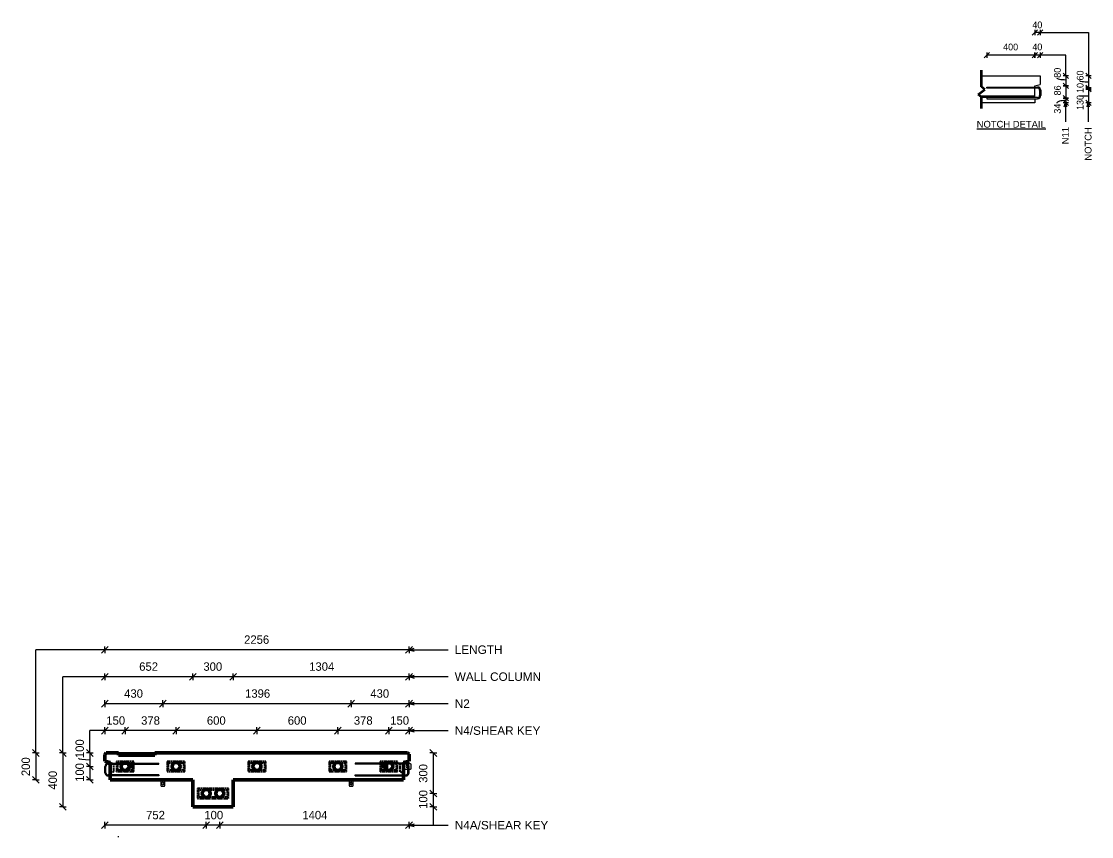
# Model space of a CAD drawing. Header units: millimetres. Extents: x 8908 to 30006, y -2054 to 18539.
# Drawn here: x 18770 to 26709, y 12494 to 18539 of the extents above; entities that cross this region are included whole.
import ezdxf

# ---------------------------------------------------------------- set-up
doc = ezdxf.new("R2010")
doc.units = ezdxf.units.MM
doc.linetypes.add('Dash', pattern=[6.36, 3.18, -3.18])
for name, color, linetype, lineweight in [('A-ANNO-DIMS', 211, 'Continuous', 9), ('A-ANNO-DIMS-25', 211, 'Continuous', 9), ('A-DETL', 90, 'Continuous', 18), ('A-DETL-MBND', 5, 'Continuous', 18), ('A-GENM', 13, 'Continuous', 18), ('A-WALL', 113, 'Continuous', 25), ('A-WALL-HDLN', 110, 'Dash', 25), ('G-ANNO-TEXT', 231, 'Continuous', 9), ('S-RBAR', 171, 'Continuous', 18)]:
    doc.layers.add(name, color=color, linetype=linetype, lineweight=lineweight)
doc.styles.add('Arial', font='arial.ttf', dxfattribs={"height": 62.5})
doc.styles.add('Arial_1', font='arial.ttf', dxfattribs={"height": 50})
doc.styles.add('Nirmala UI Semilight', font='NirmalaS.ttf', dxfattribs={"height": 62.5})
doc.styles.add('Nirmala UI Semilight_1', font='NirmalaS.ttf', dxfattribs={"height": 50})
doc.dimstyles.new('Arrow_Filled_-_2_5_NI_UI', dxfattribs={"dimscale": 304.8, "dimtxt": 65.460247, "dimasz": 0.164042, "dimexe": 0.082021, "dimexo": 0.0625, "dimgap": 0.082021, "dimtad": 1, "dimdec": 4, "dimzin": 0, "dimdsep": 46, "dimtxsty": 'Nirmala UI Semilight', "dimblk1": 'OBLIQUE', "dimblk2": 'OBLIQUE', "dimsah": 1, "dimcen": 0.09, "dimazin": 0, "dimtfac": 1, "dimtdec": 4, "dimtix": 1, "dimtmove": 0, "dimatfit": 3, "dimfxl": 0.082021, "dimfxlon": 1, "dimtvp": 1, "dimtolj": 1, "dimtzin": 0, "dimarcsym": 2})
doc.dimstyles.new('Arrow_Filled_-_2_5_NI_UI_1', dxfattribs={"dimscale": 304.8, "dimtxt": 65.460247, "dimasz": 0.164042, "dimexe": 0.082021, "dimexo": 0.0625, "dimgap": 0.082021, "dimtad": 1, "dimdec": 4, "dimzin": 0, "dimdsep": 46, "dimtxsty": 'Nirmala UI Semilight', "dimblk1": 'OBLIQUE', "dimblk2": 'OBLIQUE', "dimsah": 1, "dimcen": 0.09, "dimazin": 0, "dimtfac": 1, "dimtdec": 4, "dimtix": 1, "dimtmove": 1, "dimatfit": 3, "dimfxl": 0.082021, "dimfxlon": 1, "dimtvp": 1, "dimtolj": 1, "dimtzin": 0, "dimarcsym": 2})

# ---------------------------------------------------------------- blocks, each defined once
blk = doc.blocks.new('RR spread anchor face based - RR-SA-2_5-200-1726821-Elevation Top Copy 2')
at = {"layer": 'A-GENM'}
for p, q in [((11873.6, 12913.8), (11873.6, 12873.8)), ((11873.6, 12873.8), (11876.1, 12868.8)), ((11876.1, 12868.8), (11901.1, 12868.8)), ((11881.6, 12884.3), (11881.6, 12890.3)), ((11895.6, 12890.3), (11895.6, 12884.3)), ((11901.1, 12868.8), (11903.6, 12873.8)), ((11903.6, 12873.8), (11903.6, 12913.8))]:
    blk.add_line(p, q, dxfattribs=at)
for centre, start, end in [((11888.6, 12890.3), 0, 180), ((11888.6, 12884.3), 180, 0)]:
    blk.add_arc(centre, 7, start, end, dxfattribs=at)
blk = doc.blocks.new('RR spread anchor face based - RR-SA-3_0-200-1726827-Elevation Top Copy 2')
at = {"layer": 'A-GENM'}
for p, q in [((12158.6, 13029.8), (12158.6, 13013.8)), ((12158.6, 13029.8), (12158.6, 13013.8)), ((12307.3, 13022.8), (12307.6, 13022.8)), ((12328.6, 13033.8), (12307.7, 13033.8)), ((12333.6, 13031.3), (12328.6, 13033.8)), ((12333.6, 12996.3), (12333.6, 13031.3)), ((12138.7, 13013.8), (12158.6, 13013.8)), ((12158.6, 12993.8), (12146.8, 12993.8)), ((12158.6, 13013.8), (12158.6, 12993.8)), ((12158.6, 13013.8), (12158.6, 12993.8)), ((12158.6, 12993.8), (12190.4, 12993.8)), ((12278.6, 12993.8), (12310.6, 12993.8)), ((12310.6, 13004.8), (12307.3, 13004.8)), ((12318.6, 12993.8), (12328.6, 12993.8)), ((12328.6, 12993.8), (12333.6, 12996.3))]:
    blk.add_line(p, q, dxfattribs=at)
for centre, start, end in [((12307.3, 13013.8), 90, 270), ((12311.3, 13013.8), 325.33703, 43.12328)]:
    blk.add_arc(centre, 9, start, end, dxfattribs=at)
blk = doc.blocks.new('DIMBLOCK42-Elevation Top Copy 2')
at = {"layer": 'A-ANNO-DIMS-25'}
for p, q in [((21495.5, 13279.4), (21470.5, 13254.4)), ((21495.5, 13279.4), (21520.5, 13304.4)), ((21495.5, 13279.4), (21495.5, 13304.4)), ((21645.5, 13279.4), (21495.5, 13279.4)), ((21495.5, 13279.4), (21495.5, 13254.4)), ((21645.5, 13279.4), (21620.5, 13254.4)), ((21645.5, 13279.4), (21670.5, 13304.4)), ((21645.5, 13279.4), (21645.5, 13304.4)), ((21645.5, 13279.4), (21645.5, 13254.4))]:
    blk.add_line(p, q, dxfattribs=at)
at = {"layer": 'A-ANNO-DIMS-25', "color": 0, "insert": (21506.2, 13385.9), "char_height": 62.5, "width": 154.248, "attachment_point": 1, "line_spacing_factor": 1.142579, "style": 'Nirmala UI Semilight'}
blk.add_mtext('150', dxfattribs=at)
blk = doc.blocks.new('_Oblique')
at = {"color": 0, "linetype": 'ByBlock', "lineweight": -2}
blk.add_line((-0.5, -0.5), (0.5, 0.5), dxfattribs=at)
blk = doc.blocks.new('DIMBLOCK43-Elevation Top Copy 2')
at = {"layer": 'A-ANNO-DIMS-25'}
for p, q in [((21117.5, 13279.4), (21092.5, 13254.4)), ((21117.5, 13279.4), (21142.5, 13304.4)), ((21117.5, 13279.4), (21117.5, 13304.4)), ((21495.5, 13279.4), (21117.5, 13279.4)), ((21117.5, 13279.4), (21117.5, 13254.4)), ((21495.5, 13279.4), (21470.5, 13254.4)), ((21495.5, 13279.4), (21520.5, 13304.4)), ((21495.5, 13279.4), (21495.5, 13304.4)), ((21495.5, 13279.4), (21495.5, 13254.4))]:
    blk.add_line(p, q, dxfattribs=at)
at = {"layer": 'A-ANNO-DIMS-25', "color": 0, "insert": (21236.3, 13385.9), "char_height": 62.5, "width": 168.53, "attachment_point": 1, "line_spacing_factor": 1.142579, "style": 'Nirmala UI Semilight'}
blk.add_mtext('378', dxfattribs=at)
blk = doc.blocks.new('DIMBLOCK44-Elevation Top Copy 2')
at = {"layer": 'A-ANNO-DIMS-25'}
for p, q in [((20517.5, 13279.4), (20492.5, 13254.4)), ((20517.5, 13279.4), (20542.5, 13304.4)), ((20517.5, 13279.4), (20517.5, 13304.4)), ((21117.5, 13279.4), (20517.5, 13279.4)), ((20517.5, 13279.4), (20517.5, 13254.4)), ((21117.5, 13279.4), (21092.5, 13254.4)), ((21117.5, 13279.4), (21142.5, 13304.4)), ((21117.5, 13279.4), (21117.5, 13304.4)), ((21117.5, 13279.4), (21117.5, 13254.4))]:
    blk.add_line(p, q, dxfattribs=at)
at = {"layer": 'A-ANNO-DIMS-25', "color": 0, "insert": (20746.1, 13385.9), "char_height": 62.5, "width": 171.387, "attachment_point": 1, "line_spacing_factor": 1.142579, "style": 'Nirmala UI Semilight'}
blk.add_mtext('600', dxfattribs=at)
blk = doc.blocks.new('DIMBLOCK45-Elevation Top Copy 2')
at = {"layer": 'A-ANNO-DIMS-25'}
for p, q in [((19917.5, 13279.4), (19892.5, 13254.4)), ((19917.5, 13279.4), (19942.5, 13304.4)), ((19917.5, 13279.4), (19917.5, 13304.4)), ((20517.5, 13279.4), (19917.5, 13279.4)), ((19917.5, 13279.4), (19917.5, 13254.4)), ((20517.5, 13279.4), (20492.5, 13254.4)), ((20517.5, 13279.4), (20542.5, 13304.4)), ((20517.5, 13279.4), (20517.5, 13304.4)), ((20517.5, 13279.4), (20517.5, 13254.4))]:
    blk.add_line(p, q, dxfattribs=at)
at = {"layer": 'A-ANNO-DIMS-25', "color": 0, "insert": (20146.1, 13385.9), "char_height": 62.5, "width": 171.387, "attachment_point": 1, "line_spacing_factor": 1.142579, "style": 'Nirmala UI Semilight'}
blk.add_mtext('600', dxfattribs=at)
blk = doc.blocks.new('DIMBLOCK46-Elevation Top Copy 2')
at = {"layer": 'A-ANNO-DIMS-25'}
for p, q in [((19539.5, 13279.4), (19514.5, 13254.4)), ((19539.5, 13279.4), (19564.5, 13304.4)), ((19539.5, 13279.4), (19539.5, 13304.4)), ((19917.5, 13279.4), (19539.5, 13279.4)), ((19539.5, 13279.4), (19539.5, 13254.4)), ((19917.5, 13279.4), (19892.5, 13254.4)), ((19917.5, 13279.4), (19942.5, 13304.4)), ((19917.5, 13279.4), (19917.5, 13304.4)), ((19917.5, 13279.4), (19917.5, 13254.4))]:
    blk.add_line(p, q, dxfattribs=at)
at = {"layer": 'A-ANNO-DIMS-25', "color": 0, "insert": (19658.3, 13385.9), "char_height": 62.5, "width": 168.53, "attachment_point": 1, "line_spacing_factor": 1.142579, "style": 'Nirmala UI Semilight'}
blk.add_mtext('378', dxfattribs=at)
blk = doc.blocks.new('DIMBLOCK47-Elevation Top Copy 2')
at = {"layer": 'A-ANNO-DIMS-25'}
for p, q in [((19389.5, 13279.4), (19364.5, 13254.4)), ((19389.5, 13279.4), (19414.5, 13304.4)), ((19389.5, 13279.4), (19389.5, 13304.4)), ((19539.5, 13279.4), (19389.5, 13279.4)), ((19389.5, 13279.4), (19389.5, 13254.4)), ((19539.5, 13279.4), (19514.5, 13254.4)), ((19539.5, 13279.4), (19564.5, 13304.4)), ((19539.5, 13279.4), (19539.5, 13304.4)), ((19539.5, 13279.4), (19539.5, 13254.4))]:
    blk.add_line(p, q, dxfattribs=at)
at = {"layer": 'A-ANNO-DIMS-25', "color": 0, "insert": (19400.2, 13385.9), "char_height": 62.5, "width": 154.248, "attachment_point": 1, "line_spacing_factor": 1.142579, "style": 'Nirmala UI Semilight'}
blk.add_mtext('150', dxfattribs=at)
blk = doc.blocks.new('DIMBLOCK48-Elevation Top Copy 2')
at = {"layer": 'A-ANNO-DIMS-25'}
for p, q in [((19277.7, 13113.8), (19252.7, 13138.8)), ((19277.7, 13113.8), (19252.7, 13113.8)), ((19277.7, 13113.8), (19277.7, 13013.8)), ((19277.7, 13113.8), (19302.7, 13088.8)), ((19277.7, 13113.8), (19302.7, 13113.8)), ((19277.7, 13013.8), (19252.7, 13038.8)), ((19277.7, 13013.8), (19252.7, 13013.8)), ((19277.7, 13013.8), (19302.7, 12988.8)), ((19277.7, 13013.8), (19302.7, 13013.8))]:
    blk.add_line(p, q, dxfattribs=at)
blk.add_ellipse((19277.7, 13075.7), major_axis=(84.5, 0), ratio=0.140588, start_param=3.141593, end_param=4.712389, dxfattribs=at)
at = {"layer": 'A-ANNO-DIMS-25', "color": 0, "insert": (19171.1, 13075.7), "char_height": 62.5, "width": 154.248, "attachment_point": 1, "rotation": 90, "line_spacing_factor": 1.142579, "style": 'Nirmala UI Semilight'}
blk.add_mtext('100', dxfattribs=at)
blk = doc.blocks.new('DIMBLOCK49-Elevation Top Copy 2')
at = {"layer": 'A-ANNO-DIMS-25'}
for p, q in [((19277.7, 13013.8), (19252.7, 13038.8)), ((19277.7, 13013.8), (19252.7, 13013.8)), ((19277.7, 13013.8), (19277.7, 12913.8)), ((19277.7, 13013.8), (19302.7, 12988.8)), ((19277.7, 13013.8), (19302.7, 13013.8)), ((19277.7, 12913.8), (19252.7, 12938.8)), ((19277.7, 12913.8), (19252.7, 12913.8)), ((19277.7, 12913.8), (19302.7, 12888.8)), ((19277.7, 12913.8), (19302.7, 12913.8))]:
    blk.add_line(p, q, dxfattribs=at)
at = {"layer": 'A-ANNO-DIMS-25', "color": 0, "insert": (19171.1, 12899.5), "char_height": 62.5, "width": 154.248, "attachment_point": 1, "rotation": 90, "line_spacing_factor": 1.142579, "style": 'Nirmala UI Semilight'}
blk.add_mtext('100', dxfattribs=at)
blk = doc.blocks.new('DIMBLOCK50-Elevation Top Copy 2')
at = {"layer": 'A-ANNO-DIMS-25'}
for p, q in [((21215.5, 13479.4), (21240.5, 13504.4)), ((21215.5, 13479.4), (21215.5, 13504.4)), ((21645.5, 13479.4), (21670.5, 13504.4)), ((21645.5, 13479.4), (21645.5, 13504.4)), ((21215.5, 13479.4), (21190.5, 13454.4)), ((21645.5, 13479.4), (21215.5, 13479.4)), ((21215.5, 13479.4), (21215.5, 13454.4)), ((21645.5, 13479.4), (21620.5, 13454.4)), ((21645.5, 13479.4), (21645.5, 13454.4))]:
    blk.add_line(p, q, dxfattribs=at)
at = {"layer": 'A-ANNO-DIMS-25', "color": 0, "insert": (21358.5, 13585.9), "char_height": 62.5, "width": 172.815, "attachment_point": 1, "line_spacing_factor": 1.142579, "style": 'Nirmala UI Semilight'}
blk.add_mtext('430', dxfattribs=at)
blk = doc.blocks.new('DIMBLOCK51-Elevation Top Copy 2')
at = {"layer": 'A-ANNO-DIMS-25'}
for p, q in [((19819.5, 13479.4), (19844.5, 13504.4)), ((19819.5, 13479.4), (19819.5, 13504.4)), ((21215.5, 13479.4), (21240.5, 13504.4)), ((21215.5, 13479.4), (21215.5, 13504.4)), ((19819.5, 13479.4), (19794.5, 13454.4)), ((21215.5, 13479.4), (19819.5, 13479.4)), ((19819.5, 13479.4), (19819.5, 13454.4)), ((21215.5, 13479.4), (21190.5, 13454.4)), ((21215.5, 13479.4), (21215.5, 13454.4))]:
    blk.add_line(p, q, dxfattribs=at)
at = {"layer": 'A-ANNO-DIMS-25', "color": 0, "insert": (20429.4, 13585.9), "char_height": 62.5, "width": 211.377, "attachment_point": 1, "line_spacing_factor": 1.142579, "style": 'Nirmala UI Semilight'}
blk.add_mtext('1396', dxfattribs=at)
blk = doc.blocks.new('DIMBLOCK52-Elevation Top Copy 2')
at = {"layer": 'A-ANNO-DIMS-25'}
for p, q in [((19389.5, 13479.4), (19414.5, 13504.4)), ((19389.5, 13479.4), (19389.5, 13504.4)), ((19819.5, 13479.4), (19844.5, 13504.4)), ((19819.5, 13479.4), (19819.5, 13504.4)), ((19389.5, 13479.4), (19364.5, 13454.4)), ((19819.5, 13479.4), (19389.5, 13479.4)), ((19389.5, 13479.4), (19389.5, 13454.4)), ((19819.5, 13479.4), (19794.5, 13454.4)), ((19819.5, 13479.4), (19819.5, 13454.4))]:
    blk.add_line(p, q, dxfattribs=at)
at = {"layer": 'A-ANNO-DIMS-25', "color": 0, "insert": (19532.5, 13585.9), "char_height": 62.5, "width": 172.815, "attachment_point": 1, "line_spacing_factor": 1.142579, "style": 'Nirmala UI Semilight'}
blk.add_mtext('430', dxfattribs=at)
blk = doc.blocks.new('DIMBLOCK53-Elevation Top Copy 2')
at = {"layer": 'A-ANNO-DIMS-25'}
for p, q in [((19077.7, 13113.8), (19052.7, 13138.8)), ((19077.7, 13113.8), (19052.7, 13113.8)), ((19077.7, 13113.8), (19077.7, 12713.8)), ((19077.7, 13113.8), (19102.7, 13088.8)), ((19077.7, 13113.8), (19102.7, 13113.8)), ((19077.7, 12713.8), (19052.7, 12738.8)), ((19077.7, 12713.8), (19052.7, 12713.8)), ((19077.7, 12713.8), (19102.7, 12688.8)), ((19077.7, 12713.8), (19102.7, 12713.8))]:
    blk.add_line(p, q, dxfattribs=at)
at = {"layer": 'A-ANNO-DIMS-25', "color": 0, "insert": (18971.1, 12841.8), "char_height": 62.5, "width": 172.815, "attachment_point": 1, "rotation": 90, "line_spacing_factor": 1.142579, "style": 'Nirmala UI Semilight'}
blk.add_mtext('400', dxfattribs=at)
blk = doc.blocks.new('DIMBLOCK54-Elevation Top Copy 2')
at = {"layer": 'A-ANNO-DIMS-25'}
for p, q in [((20341.7, 13679.4), (20316.7, 13654.4)), ((20341.7, 13679.4), (20366.7, 13704.4)), ((20341.7, 13679.4), (20341.7, 13704.4)), ((21645.5, 13679.4), (20341.7, 13679.4)), ((20341.7, 13679.4), (20341.7, 13654.4)), ((21645.5, 13679.4), (21620.5, 13654.4)), ((21645.5, 13679.4), (21670.5, 13704.4)), ((21645.5, 13679.4), (21645.5, 13704.4)), ((21645.5, 13679.4), (21645.5, 13654.4))]:
    blk.add_line(p, q, dxfattribs=at)
at = {"layer": 'A-ANNO-DIMS-25', "color": 0, "insert": (20904.9, 13785.9), "char_height": 62.5, "width": 212.805, "attachment_point": 1, "line_spacing_factor": 1.142579, "style": 'Nirmala UI Semilight'}
blk.add_mtext('1304', dxfattribs=at)
blk = doc.blocks.new('DIMBLOCK55-Elevation Top Copy 2')
at = {"layer": 'A-ANNO-DIMS-25'}
for p, q in [((20041.5, 13679.4), (20016.5, 13654.4)), ((20041.5, 13679.4), (20066.5, 13704.4)), ((20041.5, 13679.4), (20041.5, 13704.4)), ((20341.7, 13679.4), (20041.5, 13679.4)), ((20041.5, 13679.4), (20041.5, 13654.4)), ((20341.7, 13679.4), (20316.7, 13654.4)), ((20341.7, 13679.4), (20366.7, 13704.4)), ((20341.7, 13679.4), (20341.7, 13704.4)), ((20341.7, 13679.4), (20341.7, 13654.4))]:
    blk.add_line(p, q, dxfattribs=at)
at = {"layer": 'A-ANNO-DIMS-25', "color": 0, "insert": (20120.2, 13785.9), "char_height": 62.5, "width": 171.387, "attachment_point": 1, "line_spacing_factor": 1.142579, "style": 'Nirmala UI Semilight'}
blk.add_mtext('300', dxfattribs=at)
blk = doc.blocks.new('DIMBLOCK56-Elevation Top Copy 2')
at = {"layer": 'A-ANNO-DIMS-25'}
for p, q in [((19389.5, 13679.4), (19364.5, 13654.4)), ((19389.5, 13679.4), (19414.5, 13704.4)), ((19389.5, 13679.4), (19389.5, 13704.4)), ((20041.5, 13679.4), (19389.5, 13679.4)), ((19389.5, 13679.4), (19389.5, 13654.4)), ((20041.5, 13679.4), (20016.5, 13654.4)), ((20041.5, 13679.4), (20066.5, 13704.4)), ((20041.5, 13679.4), (20041.5, 13704.4)), ((20041.5, 13679.4), (20041.5, 13654.4))]:
    blk.add_line(p, q, dxfattribs=at)
at = {"layer": 'A-ANNO-DIMS-25', "color": 0, "insert": (19644.1, 13785.9), "char_height": 62.5, "width": 171.387, "attachment_point": 1, "line_spacing_factor": 1.142579, "style": 'Nirmala UI Semilight'}
blk.add_mtext('652', dxfattribs=at)
blk = doc.blocks.new('DIMBLOCK57-Elevation Top Copy 2')
at = {"layer": 'A-ANNO-DIMS-25'}
for p, q in [((19389.5, 13879.4), (19414.5, 13904.4)), ((19389.5, 13879.4), (19389.5, 13904.4)), ((21645.5, 13879.4), (21670.5, 13904.4)), ((21645.5, 13879.4), (21645.5, 13904.4)), ((19389.5, 13879.4), (19364.5, 13854.4)), ((21645.5, 13879.4), (19389.5, 13879.4)), ((19389.5, 13879.4), (19389.5, 13854.4)), ((21645.5, 13879.4), (21620.5, 13854.4)), ((21645.5, 13879.4), (21645.5, 13854.4))]:
    blk.add_line(p, q, dxfattribs=at)
at = {"layer": 'A-ANNO-DIMS-25', "color": 0, "insert": (20422.3, 13985.9), "char_height": 62.5, "width": 228.516, "attachment_point": 1, "line_spacing_factor": 1.142579, "style": 'Nirmala UI Semilight'}
blk.add_mtext('2256', dxfattribs=at)
blk = doc.blocks.new('DIMBLOCK58-Elevation Top Copy 2')
at = {"layer": 'A-ANNO-DIMS-25'}
for p, q in [((18877.7, 13113.8), (18852.7, 13138.8)), ((18877.7, 13113.8), (18852.7, 13113.8)), ((18877.7, 13113.8), (18877.7, 12913.8)), ((18877.7, 13113.8), (18902.7, 13088.8)), ((18877.7, 13113.8), (18902.7, 13113.8)), ((18877.7, 12913.8), (18852.7, 12938.8)), ((18877.7, 12913.8), (18852.7, 12913.8)), ((18877.7, 12913.8), (18902.7, 12888.8)), ((18877.7, 12913.8), (18902.7, 12913.8))]:
    blk.add_line(p, q, dxfattribs=at)
at = {"layer": 'A-ANNO-DIMS-25', "color": 0, "insert": (18771.1, 12942.4), "char_height": 62.5, "width": 171.387, "attachment_point": 1, "rotation": 90, "line_spacing_factor": 1.142579, "style": 'Nirmala UI Semilight'}
blk.add_mtext('200', dxfattribs=at)
blk = doc.blocks.new('DIMBLOCK59-Elevation Top Copy 2')
at = {"layer": 'A-ANNO-DIMS-25'}
for p, q in [((20241.7, 12577.9), (20216.7, 12552.9)), ((20241.7, 12577.9), (20266.7, 12602.9)), ((20241.7, 12577.9), (20241.7, 12602.9)), ((21645.5, 12577.9), (20241.7, 12577.9)), ((20241.7, 12577.9), (20241.7, 12552.9)), ((21645.5, 12577.9), (21620.5, 12552.9)), ((21645.5, 12577.9), (21670.5, 12602.9)), ((21645.5, 12577.9), (21645.5, 12602.9)), ((21645.5, 12577.9), (21645.5, 12552.9))]:
    blk.add_line(p, q, dxfattribs=at)
at = {"layer": 'A-ANNO-DIMS-25', "color": 0, "insert": (20854.3, 12684.5), "char_height": 62.5, "width": 214.234, "attachment_point": 1, "line_spacing_factor": 1.142579, "style": 'Nirmala UI Semilight'}
blk.add_mtext('1404', dxfattribs=at)
blk = doc.blocks.new('DIMBLOCK60-Elevation Top Copy 2')
at = {"layer": 'A-ANNO-DIMS-25'}
for p, q in [((20141.5, 12577.9), (20116.5, 12552.9)), ((20141.5, 12577.9), (20166.5, 12602.9)), ((20141.5, 12577.9), (20141.5, 12602.9)), ((20241.7, 12577.9), (20141.5, 12577.9)), ((20141.5, 12577.9), (20141.5, 12552.9)), ((20241.7, 12577.9), (20216.7, 12552.9)), ((20241.7, 12577.9), (20266.7, 12602.9)), ((20241.7, 12577.9), (20241.7, 12602.9)), ((20241.7, 12577.9), (20241.7, 12552.9))]:
    blk.add_line(p, q, dxfattribs=at)
at = {"layer": 'A-ANNO-DIMS-25', "color": 0, "insert": (20127.3, 12684.5), "char_height": 62.5, "width": 154.248, "attachment_point": 1, "line_spacing_factor": 1.142579, "style": 'Nirmala UI Semilight'}
blk.add_mtext('100', dxfattribs=at)
blk = doc.blocks.new('DIMBLOCK61-Elevation Top Copy 2')
at = {"layer": 'A-ANNO-DIMS-25'}
for p, q in [((19389.5, 12577.9), (19364.5, 12552.9)), ((19389.5, 12577.9), (19414.5, 12602.9)), ((19389.5, 12577.9), (19389.5, 12602.9)), ((20141.5, 12577.9), (19389.5, 12577.9)), ((19389.5, 12577.9), (19389.5, 12552.9)), ((20141.5, 12577.9), (20116.5, 12552.9)), ((20141.5, 12577.9), (20166.5, 12602.9)), ((20141.5, 12577.9), (20141.5, 12602.9)), ((20141.5, 12577.9), (20141.5, 12552.9))]:
    blk.add_line(p, q, dxfattribs=at)
at = {"layer": 'A-ANNO-DIMS-25', "color": 0, "insert": (19695.3, 12684.5), "char_height": 62.5, "width": 168.53, "attachment_point": 1, "line_spacing_factor": 1.142579, "style": 'Nirmala UI Semilight'}
blk.add_mtext('752', dxfattribs=at)
blk = doc.blocks.new('DIMBLOCK62-Elevation Top Copy 2')
at = {"layer": 'A-ANNO-DIMS-25'}
for p, q in [((21825.8, 13113.8), (21800.8, 13138.8)), ((21825.8, 13113.8), (21800.8, 13113.8)), ((21825.8, 13113.8), (21825.8, 12813.8)), ((21825.8, 13113.8), (21850.8, 13088.8)), ((21825.8, 13113.8), (21850.8, 13113.8)), ((21825.8, 12813.8), (21800.8, 12838.8)), ((21825.8, 12813.8), (21800.8, 12813.8)), ((21825.8, 12813.8), (21850.8, 12788.8)), ((21825.8, 12813.8), (21850.8, 12813.8))]:
    blk.add_line(p, q, dxfattribs=at)
at = {"layer": 'A-ANNO-DIMS-25', "color": 0, "insert": (21719.2, 12892.4), "char_height": 62.5, "width": 171.387, "attachment_point": 1, "rotation": 90, "line_spacing_factor": 1.142579, "style": 'Nirmala UI Semilight'}
blk.add_mtext('300', dxfattribs=at)
blk = doc.blocks.new('DIMBLOCK63-Elevation Top Copy 2')
at = {"layer": 'A-ANNO-DIMS-25'}
for p, q in [((21825.8, 12813.8), (21800.8, 12838.8)), ((21825.8, 12813.8), (21800.8, 12813.8)), ((21825.8, 12813.8), (21825.8, 12713.8)), ((21825.8, 12813.8), (21850.8, 12788.8)), ((21825.8, 12813.8), (21850.8, 12813.8)), ((21825.8, 12713.8), (21800.8, 12738.8)), ((21825.8, 12713.8), (21800.8, 12713.8)), ((21825.8, 12713.8), (21850.8, 12688.8)), ((21825.8, 12713.8), (21850.8, 12713.8))]:
    blk.add_line(p, q, dxfattribs=at)
at = {"layer": 'A-ANNO-DIMS-25', "color": 0, "insert": (21719.2, 12699.5), "char_height": 62.5, "width": 154.248, "attachment_point": 1, "rotation": 90, "line_spacing_factor": 1.142579, "style": 'Nirmala UI Semilight'}
blk.add_mtext('100', dxfattribs=at)

msp = doc.modelspace()

# ---------------------------------------------------------------- hatches: boundary and pattern name
at = {"layer": 'S-RBAR'}
h = msp.add_hatch(color=256, dxfattribs=at)
edge = h.paths.add_edge_path()
edge.add_arc((19581.91644, 13013.80383), 10, 0, 360)
for points in [[(19581.91644, 13003.80383), (19588.9875, 13006.73276), (19591.91644, 13013.80383), (19588.9875, 13020.8749), (19581.91644, 13023.80383), (19574.84537, 13020.8749), (19571.91644, 13013.80383), (19574.84537, 13006.73276)], [(21453.07354, 13003.80383), (21460.14461, 13006.73276), (21463.07354, 13013.80383), (21460.14461, 13020.8749), (21453.07354, 13023.80383), (21446.00247, 13020.8749), (21443.07354, 13013.80383), (21446.00247, 13006.73276)]]:
    msp.add_hatch(color=256, dxfattribs=at).paths.add_polyline_path(points)
h = msp.add_hatch(color=256, dxfattribs=at)
edge = h.paths.add_edge_path()
edge.add_arc((21453.07354, 13013.80383), 10, 0, 360)

# ---------------------------------------------------------------- linework, layer by layer
at = {"layer": 'A-DETL', "color": 7}
for p, q in [((26287.75358, 18456.10216), (26267.75358, 18436.10216)), ((26287.75358, 18456.10216), (26307.75358, 18476.10216)), ((26287.75358, 18476.10216), (26287.75358, 18456.10216)), ((26327.75358, 18456.10216), (26287.75358, 18456.10216)), ((26287.75358, 18456.10216), (26287.75358, 18436.10216)), ((26327.75358, 18456.10216), (26307.75358, 18436.10216)), ((26347.75358, 18476.10216), (26327.75358, 18456.10216)), ((26327.75358, 18476.10216), (26327.75358, 18456.10216)), ((26327.75358, 18456.10216), (26327.75358, 18436.10216)), ((26327.75358, 18456.10216), (26686.00174, 18456.10216)), ((26686.00174, 18456.10216), (26686.00174, 18135.4305)), ((25931.75358, 18287.54776), (25911.75358, 18267.54776)), ((25931.75358, 18307.54776), (25931.75358, 18287.54776)), ((25931.75358, 18287.54776), (25951.75358, 18307.54776)), ((26287.75358, 18287.54776), (25931.75358, 18287.54776)), ((25931.75358, 18287.54776), (25931.75358, 18267.54776)), ((26287.75358, 18287.54776), (26267.75358, 18267.54776)), ((26267.75358, 18267.54776), (26287.75358, 18287.54776)), ((26287.75358, 18287.54776), (26287.75358, 18307.54776)), ((26287.75358, 18307.54776), (26287.75358, 18287.54776)), ((26287.75358, 18287.54776), (26307.75358, 18307.54776)), ((26307.75358, 18307.54776), (26287.75358, 18287.54776)), ((26327.75358, 18287.54776), (26287.75358, 18287.54776)), ((26287.75358, 18287.54776), (26287.75358, 18267.54776)), ((26287.75358, 18267.54776), (26287.75358, 18287.54776)), ((26307.75358, 18267.54776), (26327.75358, 18287.54776)), ((26327.75358, 18307.54776), (26327.75358, 18287.54776)), ((26327.75358, 18287.54776), (26347.75358, 18307.54776)), ((26327.75358, 18287.54776), (26327.75358, 18267.54776)), ((26517.65894, 18287.54776), (26327.75358, 18287.54776)), ((26517.65894, 18135.4305), (26517.65894, 18287.54776)), ((25892.75358, 18135.4305), (26327.75358, 18135.4305)), ((26327.75358, 18135.4305), (26327.75358, 18070.4305)), ((26517.65894, 18135.4305), (26497.65894, 18155.4305)), ((26517.65894, 18135.4305), (26497.65894, 18135.4305)), ((26537.65894, 18115.4305), (26517.65894, 18135.4305)), ((26517.65894, 18135.4305), (26517.65894, 18060.56257)), ((26537.65894, 18135.4305), (26517.65894, 18135.4305)), ((26686.00174, 18135.4305), (26666.00174, 18155.4305)), ((26686.00174, 18135.4305), (26666.00174, 18135.4305)), ((26706.00174, 18115.4305), (26686.00174, 18135.4305)), ((26686.00174, 18135.4305), (26686.00174, 18045.4305)), ((26706.00174, 18135.4305), (26686.00174, 18135.4305)), ((25931.75358, 18044.06257), (25931.75358, 18052.06257)), ((25931.75358, 18052.06257), (26307.75358, 18052.06257)), ((26307.75358, 18044.06257), (25931.75358, 18044.06257)), ((26287.75358, 18060.4305), (26327.75358, 18070.4305)), ((26287.75358, 17973.4305), (26287.75358, 18060.4305)), ((26323.75358, 18028.06257), (26323.75358, 17989.4305)), ((26331.75358, 18028.06257), (26331.75358, 17989.4305)), ((26517.65894, 18060.56257), (26497.65894, 18080.56257)), ((26497.65894, 18080.56257), (26517.65894, 18060.56257)), ((26517.65894, 18060.56257), (26497.65894, 18060.56257)), ((26497.65894, 18060.56257), (26517.65894, 18060.56257)), ((26517.65894, 18060.56257), (26537.65894, 18060.56257)), ((26537.65894, 18060.56257), (26517.65894, 18060.56257)), ((26517.65894, 18060.56257), (26537.65894, 18040.56257)), ((26537.65894, 18040.56257), (26517.65894, 18060.56257)), ((26517.65894, 18060.56257), (26517.65894, 17969.4305)), ((26686.00174, 18045.4305), (26666.00174, 18065.4305)), ((26666.00174, 18065.4305), (26686.00174, 18045.4305)), ((26686.00174, 18035.4305), (26666.00174, 18055.4305)), ((26666.00174, 18055.4305), (26686.00174, 18035.4305)), ((26686.00174, 18045.4305), (26666.00174, 18045.4305)), ((26666.00174, 18045.4305), (26686.00174, 18045.4305)), ((26686.00174, 18035.4305), (26666.00174, 18035.4305)), ((26666.00174, 18035.4305), (26686.00174, 18035.4305)), ((26686.00174, 18045.4305), (26706.00174, 18045.4305)), ((26706.00174, 18045.4305), (26686.00174, 18045.4305)), ((26686.00174, 18045.4305), (26706.00174, 18025.4305)), ((26706.00174, 18025.4305), (26686.00174, 18045.4305)), ((26686.00174, 18045.4305), (26686.00174, 18035.4305)), ((26686.00174, 18035.4305), (26706.00174, 18035.4305)), ((26706.00174, 18035.4305), (26686.00174, 18035.4305)), ((26686.00174, 18035.4305), (26706.00174, 18015.4305)), ((26706.00174, 18015.4305), (26686.00174, 18035.4305)), ((26686.00174, 18035.4305), (26686.00174, 17935.4305)), ((26287.75358, 17985.55017), (25881.79402, 17985.55017)), ((26287.75358, 17975.55017), (25892.75358, 17975.55017)), ((26307.75358, 17973.4305), (25931.75358, 17973.4305)), ((25931.75358, 17973.4305), (25931.75358, 17965.4305)), ((25931.75358, 17965.4305), (26307.75358, 17965.4305)), ((26287.75358, 17965.4305), (26287.75358, 17935.4305)), ((26517.65894, 17969.4305), (26497.65894, 17989.4305)), ((26497.65894, 17989.4305), (26517.65894, 17969.4305)), ((26517.65894, 17969.4305), (26497.65894, 17969.4305)), ((26497.65894, 17969.4305), (26517.65894, 17969.4305)), ((26517.65894, 17935.4305), (26497.65894, 17955.4305)), ((26517.65894, 17969.4305), (26537.65894, 17969.4305)), ((26537.65894, 17969.4305), (26517.65894, 17969.4305)), ((26517.65894, 17969.4305), (26537.65894, 17949.4305)), ((26537.65894, 17949.4305), (26517.65894, 17969.4305)), ((26517.65894, 17969.4305), (26517.65894, 17935.4305)), ((26686.00174, 17935.4305), (26666.00174, 17955.4305)), ((26287.75358, 17935.4305), (25892.75358, 17935.4305)), ((26517.65894, 17935.4305), (26497.65894, 17935.4305)), ((26506.69205, 17906.51119), (26514.73053, 17936.51119)), ((26514.73053, 17936.51119), (26514.73053, 17795.96958)), ((26514.73053, 17936.51119), (26522.769, 17906.51119)), ((26537.65894, 17935.4305), (26517.65894, 17935.4305)), ((26517.65894, 17935.4305), (26537.65894, 17915.4305)), ((26686.00174, 17935.4305), (26666.00174, 17935.4305)), ((26675.03486, 17906.51119), (26683.07333, 17936.51119)), ((26683.07333, 17936.51119), (26683.07333, 17795.96958)), ((26683.07333, 17936.51119), (26691.11181, 17906.51119)), ((26706.00174, 17935.4305), (26686.00174, 17935.4305)), ((26686.00174, 17935.4305), (26706.00174, 17915.4305)), ((26514.73053, 17795.96958), (26514.73053, 17794.56958)), ((26683.07333, 17795.96958), (26683.07333, 17794.67791))]:
    msp.add_line(p, q, dxfattribs=at)
at = {"layer": 'A-DETL', "color": 250, "lineweight": 35}
for p, q in [((25892.75358, 18053.5305), (25892.75358, 18177.54776)), ((25867.35358, 17996.3805), (25918.15358, 18034.4805)), ((25918.15358, 18034.4805), (25892.75358, 18053.5305)), ((25892.75358, 17977.3305), (25867.35358, 17996.3805)), ((25892.75358, 17892.3305), (25892.75358, 17977.3305))]:
    msp.add_line(p, q, dxfattribs=at)
at = {"layer": 'A-DETL', "color": 7}
for centre, radius, start, end in [((26307.75358, 18028.06257), 24, 0, 90), ((26307.75358, 18028.06257), 16, 0, 90), ((26307.75358, 17989.4305), 16, 270, 0), ((26307.75358, 17989.4305), 24, 270, 0)]:
    msp.add_arc(centre, radius, start, end, dxfattribs=at)
for centre, ratio, start_param, end_param in [((26517.65894, 18120.89979), 0.2093446084, 3.1415926536, 4.7123889804), ((26686.00174, 18100.51088), 0.149101642, 3.1415926536, 4.7123889804), ((26517.65894, 17931.76408), 0.305682633, 1.5707963268, 3.1415926536), ((26686.00174, 17984.53679), 0.0132191917, 1.5707963268, 3.1415926536)]:
    msp.add_ellipse(centre, major_axis=(67.60745, 0), ratio=ratio, start_param=start_param, end_param=end_param, dxfattribs=at)
at = {"layer": 'A-DETL-MBND'}
for p, q in [((18877.65758, 13113.80383), (18877.65758, 13879.36335)), ((19389.49703, 13879.36335), (18877.65758, 13879.36335)), ((19077.65758, 13113.80383), (19077.65758, 13679.36335)), ((19389.49703, 13679.36335), (19077.65758, 13679.36335)), ((19277.65758, 13113.80383), (19277.65758, 13279.36335)), ((19389.49703, 13279.36335), (19277.65758, 13279.36335)), ((21825.77161, 12713.80383), (21825.77161, 12573.80383)), ((19485.49499, 12493.80383), (19493.49499, 12493.80383))]:
    msp.add_line(p, q, dxfattribs=at)
at = {"layer": 'A-WALL', "lineweight": 50}
for p, q in [((19399.55889, 13113.80383), (19389.49703, 13103.74198)), ((19389.49703, 13103.74198), (19389.49703, 13053.80383)), ((19490.26203, 13113.80383), (19399.55889, 13113.80383)), ((19490.26203, 13098.80383), (19490.26203, 13113.80383)), ((21635.49445, 13113.80383), (19761.20206, 13113.80383)), ((19761.20206, 13113.80383), (19761.20206, 13098.80383)), ((21645.49703, 13103.80125), (21635.49445, 13113.80383)), ((21645.49703, 13053.80383), (21645.49703, 13103.80125)), ((19389.49703, 13053.80383), (19429.49703, 13043.80383)), ((19429.49703, 13043.80383), (19429.49703, 12913.80383)), ((19761.20206, 13098.80383), (19490.26203, 13098.80383)), ((21605.49703, 13043.80383), (21645.49703, 13053.80383)), ((21605.49703, 12913.80383), (21605.49703, 13043.80383)), ((19429.49703, 12913.80383), (20041.49907, 12913.80383)), ((20041.49907, 12913.80383), (20041.49907, 12713.80383)), ((20341.71479, 12913.80383), (21605.49703, 12913.80383)), ((20341.71479, 12713.80383), (20341.71479, 12913.80383)), ((20041.49907, 12713.80383), (20341.71479, 12713.80383))]:
    msp.add_line(p, q, dxfattribs=at)
at = {"layer": 'A-WALL'}
msp.add_line((19490.26203, 13113.80383), (19761.20206, 13113.80383), dxfattribs=at)
at = {"layer": 'A-WALL', "lineweight": 50}
for centre, start, end in [((19539.49703, 13013.80383), 90, 270), ((19539.49703, 13013.80383), 270, 90), ((19917.49703, 13013.80383), 90, 270), ((19917.49703, 13013.80383), 270, 90), ((20517.49703, 13013.80383), 90, 270), ((20517.49703, 13013.80383), 270, 90), ((21117.49703, 13013.80383), 90, 270), ((21117.49703, 13013.80383), 270, 90), ((21495.49703, 13013.80383), 90, 270), ((21495.49703, 13013.80383), 270, 90), ((20141.49907, 12813.80383), 90, 270), ((20141.49907, 12813.80383), 270, 90), ((20241.71479, 12813.80383), 90, 270), ((20241.71479, 12813.80383), 270, 90)]:
    msp.add_arc(centre, 30, start, end, dxfattribs=at)
at = {"layer": 'A-WALL-HDLN'}
for p, q in [((19429.54664, 13043.78317), (19444.37096, 13037.85344)), ((19444.61901, 13037.75422), (19454.49499, 13033.80383)), ((19454.49499, 13033.80383), (19454.49499, 13029.85344)), ((19454.49499, 13029.75422), (19454.49499, 12973.80383)), ((19604.49703, 13051.30383), (19474.49703, 13051.30383)), ((19474.49703, 13051.30383), (19474.49703, 13037.85344)), ((19484.49703, 13041.30383), (19474.49703, 13051.30383)), ((19474.49703, 13037.75422), (19474.49703, 13029.85344)), ((19474.49703, 13029.75422), (19474.49703, 12976.30383)), ((19484.49703, 13041.30383), (19527.50745, 13041.30383)), ((19484.49703, 13037.85344), (19484.49703, 13041.30383)), ((19484.49703, 13029.85344), (19484.49703, 13037.75422)), ((19484.49703, 12986.30383), (19484.49703, 13029.75422)), ((19551.48661, 13041.30383), (19594.49703, 13041.30383)), ((19594.49703, 13041.30383), (19604.49703, 13051.30383)), ((19594.49703, 13041.30383), (19594.49703, 13037.85344)), ((19594.49703, 13037.75422), (19594.49703, 13029.85344)), ((19594.49703, 13029.75422), (19594.49703, 12986.30383)), ((19604.49703, 13037.85344), (19604.49703, 13051.30383)), ((19604.49703, 13029.85344), (19604.49703, 13037.75422)), ((19604.49703, 12976.30383), (19604.49703, 13029.75422)), ((19982.49703, 13051.30383), (19852.49703, 13051.30383)), ((19852.49703, 13051.30383), (19852.49703, 12976.30383)), ((19862.49703, 13041.30383), (19852.49703, 13051.30383)), ((19862.49703, 13041.30383), (19905.50745, 13041.30383)), ((19862.49703, 12986.30383), (19862.49703, 13041.30383)), ((19929.48661, 13041.30383), (19972.49703, 13041.30383)), ((19972.49703, 13041.30383), (19982.49703, 13051.30383)), ((19972.49703, 13041.30383), (19972.49703, 12986.30383)), ((19982.49703, 12976.30383), (19982.49703, 13051.30383)), ((20582.49703, 13051.30383), (20452.49703, 13051.30383)), ((20452.49703, 13051.30383), (20452.49703, 12976.30383)), ((20462.49703, 13041.30383), (20452.49703, 13051.30383)), ((20462.49703, 13041.30383), (20505.50745, 13041.30383)), ((20462.49703, 12986.30383), (20462.49703, 13041.30383)), ((20529.48661, 13041.30383), (20572.49703, 13041.30383)), ((20572.49703, 13041.30383), (20582.49703, 13051.30383)), ((20572.49703, 13041.30383), (20572.49703, 12986.30383)), ((20582.49703, 12976.30383), (20582.49703, 13051.30383)), ((21182.49703, 13051.30383), (21052.49703, 13051.30383)), ((21052.49703, 13051.30383), (21052.49703, 12976.30383)), ((21062.49703, 13041.30383), (21052.49703, 13051.30383)), ((21062.49703, 13041.30383), (21105.50745, 13041.30383)), ((21062.49703, 12986.30383), (21062.49703, 13041.30383)), ((21129.48661, 13041.30383), (21172.49703, 13041.30383)), ((21172.49703, 13041.30383), (21182.49703, 13051.30383)), ((21172.49703, 13041.30383), (21172.49703, 12986.30383)), ((21182.49703, 12976.30383), (21182.49703, 13051.30383)), ((21560.49703, 13051.30383), (21430.49703, 13051.30383)), ((21430.49703, 13051.30383), (21430.49703, 13037.85344)), ((21440.49703, 13041.30383), (21430.49703, 13051.30383)), ((21430.49703, 13037.75422), (21430.49703, 13029.85344)), ((21430.49703, 13029.75422), (21430.49703, 12976.30383)), ((21440.49703, 13041.30383), (21483.50745, 13041.30383)), ((21440.49703, 13037.85344), (21440.49703, 13041.30383)), ((21440.49703, 13029.85344), (21440.49703, 13037.75422)), ((21440.49703, 12986.30383), (21440.49703, 13029.75422)), ((21507.48661, 13041.30383), (21550.49703, 13041.30383)), ((21550.49703, 13041.30383), (21560.49703, 13051.30383)), ((21550.49703, 13041.30383), (21550.49703, 13037.85344)), ((21550.49703, 13037.75422), (21550.49703, 13029.85344)), ((21550.49703, 13029.75422), (21550.49703, 12986.30383)), ((21560.49703, 13037.85344), (21560.49703, 13051.30383)), ((21560.49703, 13029.85344), (21560.49703, 13037.75422)), ((21560.49703, 12976.30383), (21560.49703, 13029.75422)), ((21580.49499, 13033.80383), (21590.37096, 13037.75422)), ((21580.49499, 13029.85344), (21580.49499, 13033.80383)), ((21580.49499, 12973.80383), (21580.49499, 13029.75422)), ((21590.61901, 13037.85344), (21605.49499, 13043.80383)), ((19454.49499, 12973.80383), (19429.54664, 12963.82449)), ((19474.49703, 12976.30383), (19484.49703, 12986.30383)), ((19474.49703, 12976.30383), (19604.49703, 12976.30383)), ((19527.50745, 12986.30383), (19484.49703, 12986.30383)), ((19594.49703, 12986.30383), (19551.48661, 12986.30383)), ((19594.49703, 12986.30383), (19604.49703, 12976.30383)), ((19852.49703, 12976.30383), (19862.49703, 12986.30383)), ((19852.49703, 12976.30383), (19982.49703, 12976.30383)), ((19905.50745, 12986.30383), (19862.49703, 12986.30383)), ((19972.49703, 12986.30383), (19929.48661, 12986.30383)), ((19972.49703, 12986.30383), (19982.49703, 12976.30383)), ((20452.49703, 12976.30383), (20462.49703, 12986.30383)), ((20452.49703, 12976.30383), (20582.49703, 12976.30383)), ((20505.50745, 12986.30383), (20462.49703, 12986.30383)), ((20572.49703, 12986.30383), (20529.48661, 12986.30383)), ((20572.49703, 12986.30383), (20582.49703, 12976.30383)), ((21052.49703, 12976.30383), (21062.49703, 12986.30383)), ((21052.49703, 12976.30383), (21182.49703, 12976.30383)), ((21105.50745, 12986.30383), (21062.49703, 12986.30383)), ((21172.49703, 12986.30383), (21129.48661, 12986.30383)), ((21172.49703, 12986.30383), (21182.49703, 12976.30383)), ((21430.49703, 12976.30383), (21440.49703, 12986.30383)), ((21430.49703, 12976.30383), (21560.49703, 12976.30383)), ((21483.50745, 12986.30383), (21440.49703, 12986.30383)), ((21550.49703, 12986.30383), (21507.48661, 12986.30383)), ((21550.49703, 12986.30383), (21560.49703, 12976.30383)), ((21605.49499, 12963.80383), (21580.49499, 12973.80383)), ((20306.71479, 12851.30383), (20076.49907, 12851.30383)), ((20076.49907, 12851.30383), (20076.49907, 12776.30383)), ((20086.49907, 12841.30383), (20076.49907, 12851.30383)), ((20076.49907, 12776.30383), (20086.49907, 12786.30383)), ((20086.49907, 12841.30383), (20129.5095, 12841.30383)), ((20086.49907, 12786.30383), (20086.49907, 12841.30383)), ((20129.5095, 12786.30383), (20086.49907, 12786.30383)), ((20153.48865, 12841.30383), (20229.72521, 12841.30383)), ((20229.72521, 12786.30383), (20153.48865, 12786.30383)), ((20253.70437, 12841.30383), (20296.71479, 12841.30383)), ((20296.71479, 12786.30383), (20253.70437, 12786.30383)), ((20296.71479, 12841.30383), (20306.71479, 12851.30383)), ((20296.71479, 12841.30383), (20296.71479, 12786.30383)), ((20296.71479, 12786.30383), (20306.71479, 12776.30383)), ((20306.71479, 12776.30383), (20306.71479, 12851.30383)), ((20076.49907, 12776.30383), (20306.71479, 12776.30383))]:
    msp.add_line(p, q, dxfattribs=at)
at = {"layer": 'G-ANNO-TEXT', "color": 10}
for p, q in [((21645.27141, 13879.78347), (21682.77141, 13889.83156)), ((21645.27141, 13879.78347), (21682.77141, 13869.73537)), ((21645.27141, 13879.78347), (21934.7795, 13879.78347)), ((21645.27141, 13679.78347), (21682.77141, 13689.83156)), ((21645.27141, 13679.78347), (21682.77141, 13669.73537)), ((21645.27141, 13679.78347), (21934.7795, 13679.78347)), ((21645.27141, 13479.78347), (21682.77141, 13489.83156)), ((21645.27141, 13479.78347), (21682.77141, 13469.73537)), ((21645.27141, 13479.78347), (21934.7795, 13479.78347)), ((21645.27141, 13279.78347), (21682.77141, 13289.83156)), ((21645.27141, 13279.78347), (21682.77141, 13269.73537)), ((21645.27141, 13279.78347), (21934.7795, 13279.78347)), ((21645.27141, 12578.3626), (21682.77141, 12588.41069)), ((21645.27141, 12578.3626), (21682.77141, 12568.3145)), ((21645.27141, 12578.3626), (21934.7795, 12578.3626))]:
    msp.add_line(p, q, dxfattribs=at)
at = {"layer": 'S-RBAR'}
for p, q in [((19413.49499, 13037.80383), (19789.49499, 13037.80383)), ((19413.49499, 13029.80383), (19789.49499, 13029.80383)), ((19574.84537, 13020.8749), (19571.91644, 13013.80383)), ((19581.91644, 13023.80383), (19574.84537, 13020.8749)), ((19588.9875, 13020.8749), (19581.91644, 13023.80383)), ((19591.91644, 13013.80383), (19588.9875, 13020.8749)), ((19789.49499, 13029.80383), (19789.49499, 13037.80383)), ((21621.49703, 13037.80383), (21245.49703, 13037.80383)), ((21245.49703, 13037.80383), (21245.49703, 13029.80383)), ((21621.49703, 13029.80383), (21245.49703, 13029.80383)), ((21446.00247, 13020.8749), (21443.07354, 13013.80383)), ((21453.07354, 13023.80383), (21446.00247, 13020.8749)), ((21460.14461, 13020.8749), (21453.07354, 13023.80383)), ((21463.07354, 13013.80383), (21460.14461, 13020.8749)), ((19389.49499, 12967.67529), (19389.49499, 13013.80383)), ((19397.49499, 12967.67529), (19397.49499, 13013.80383)), ((19789.49499, 12951.67529), (19413.49499, 12951.67529)), ((19789.49499, 12943.67529), (19413.49499, 12943.67529)), ((19571.91644, 13013.80383), (19574.84537, 13006.73276)), ((19574.84537, 13006.73276), (19581.91644, 13003.80383)), ((19581.91644, 13003.80383), (19588.9875, 13006.73276)), ((19588.9875, 13006.73276), (19591.91644, 13013.80383)), ((19789.49499, 12951.67529), (19789.49499, 12943.67529)), ((21245.49703, 12951.67529), (21621.49703, 12951.67529)), ((21245.49703, 12943.67529), (21245.49703, 12951.67529)), ((21245.49703, 12943.67529), (21621.49703, 12943.67529)), ((21443.07354, 13013.80383), (21446.00247, 13006.73276)), ((21446.00247, 13006.73276), (21453.07354, 13003.80383)), ((21453.07354, 13003.80383), (21460.14461, 13006.73276)), ((21460.14461, 13006.73276), (21463.07354, 13013.80383)), ((21637.49703, 12967.67529), (21637.49703, 13013.80383)), ((21645.49703, 12967.67529), (21645.49703, 13013.80383))]:
    msp.add_line(p, q, dxfattribs=at)
for centre in [(19581.91644, 13013.80383), (21453.07354, 13013.80383)]:
    msp.add_circle(centre, 10, dxfattribs=at)
for centre, radius, start, end in [((19413.49499, 13013.80383), 24, 90, 180), ((19413.49499, 13013.80383), 16, 90, 180), ((21621.49703, 13013.80383), 24, 0, 90), ((21621.49703, 13013.80383), 16, 0, 90), ((19413.49499, 12967.67529), 24, 180, 270), ((19413.49499, 12967.67529), 16, 180, 270), ((21621.49703, 12967.67529), 16, 270, 0), ((21621.49703, 12967.67529), 24, 270, 360)]:
    msp.add_arc(centre, radius, start, end, dxfattribs=at)

# ---------------------------------------------------------------- block references
at = {"layer": 'A-GENM'}
for name, p in [('RR spread anchor face based - RR-SA-3_0-200-1726827-Elevation Top Copy 2', (9326.92958, 0)), ('RR spread anchor face based - RR-SA-2_5-200-1726821-Elevation Top Copy 2', (7930.92753, 0)), ('RR spread anchor face based - RR-SA-2_5-200-1726821-Elevation Top Copy 2', (9326.92958, 0))]:
    msp.add_blockref(name, p, dxfattribs=at)

# ---------------------------------------------------------------- texts
at = {"layer": 'G-ANNO-TEXT', "color": 7, "attachment_point": 1}
for s, insert, char_height, width, style in [('40', (26269.19155, 18537.9943), 50, 91.392375, 'Nirmala UI Semilight_1'), ('400', (26052.62464, 18374.43991), 50, 136.286875, 'Nirmala UI Semilight_1'), ('40', (26269.19155, 18374.43991), 50, 91.392375, 'Nirmala UI Semilight_1'), ('\\LNOTCH DETAIL', (25856.8309, 17801.32875), 50, 622.1095, 'Arial_1'), ('LENGTH', (21984.7795, 13911.03347), 62.5, 428.9028125, 'Arial'), ('WALL COLUMN', (21984.7795, 13711.03347), 62.5, 775.6326562, 'Arial'), ('N2', (21984.7795, 13511.03347), 62.5, 134.2826563, 'Arial'), ('N4/SHEAR KEY', (21984.7795, 13311.03347), 62.5, 767.6157813, 'Arial'), ('N4A/SHEAR KEY', (21984.7795, 12609.6126), 62.5, 837.7634375, 'Arial')]:
    msp.add_mtext(s, dxfattribs=dict(at, insert=insert, char_height=char_height, width=width, style=style))
at = {"layer": 'G-ANNO-TEXT', "color": 7, "char_height": 50, "attachment_point": 1, "rotation": 90}
for s, insert, width, style in [('80', (26430.7668, 18120.89979), 89.789, 'Nirmala UI Semilight_1'), ('60', (26599.1096, 18100.51088), 89.789, 'Nirmala UI Semilight_1'), ('86', (26430.7668, 17989.83049), 89.789, 'Nirmala UI Semilight_1'), ('10', (26599.1096, 18008.05743), 76.962, 'Nirmala UI Semilight_1'), ('130', (26599.1096, 17881.70469), 121.8565, 'Nirmala UI Semilight_1'), ('34', (26430.7668, 17854.64001), 91.392375, 'Nirmala UI Semilight_1'), ('N11', (26489.99818, 17627.56958), 153.924, 'Arial_1'), ('NOTCH', (26658.34098, 17505.96958), 301.4345, 'Arial_1')]:
    msp.add_mtext(s, dxfattribs=dict(at, insert=insert, width=width, style=style))

# ---------------------------------------------------------------- dimensions: what is measured, and where the dimension line sits
at = {"layer": 'A-ANNO-DIMS'}
for base, p1, p2, angle, override, picture, middle in [((19389.49703, 13879.36335), (21645.49703, 13854.36335), (19389.49703, 13854.36335), 0, {"dimpost": '<>', "dimfxl": 2256}, 'DIMBLOCK57-Elevation Top Copy 2', (20517.49703, 13936.68117)), ((19389.49703, 13679.36335), (20041.49907, 13654.36335), (19389.49703, 13654.36335), 0, {"dimpost": '<>', "dimfxl": 652.002043}, 'DIMBLOCK56-Elevation Top Copy 2', (19715.49805, 13736.68117)), ((20041.49907, 13679.36335), (20341.71479, 13654.36335), (20041.49907, 13654.36335), 0, {"dimpost": '<>', "dimfxl": 300.215714}, 'DIMBLOCK55-Elevation Top Copy 2', (20191.60693, 13736.68117)), ((20341.71479, 13679.36335), (21645.49703, 13654.36335), (20341.71479, 13654.36335), 0, {"dimpost": '<>', "dimfxl": 1303.782243}, 'DIMBLOCK54-Elevation Top Copy 2', (20993.60591, 13736.8555)), ((19389.49703, 13479.36335), (19819.49294, 13454.36335), (19389.49703, 13454.36335), 0, {"dimpost": '<>', "dimfxl": 429.995914}, 'DIMBLOCK52-Elevation Top Copy 2', (19604.49499, 13536.68117)), ((19819.492945, 13479.36335), (21215.494988, 13454.36335), (19819.492945, 13454.36335), 0, {"dimpost": '<>', "dimfxl": 1396.002043}, 'DIMBLOCK51-Elevation Top Copy 2', (20517.493966, 13536.855505)), ((21215.49499, 13479.36335), (21645.49703, 13454.36335), (21215.49499, 13454.36335), 0, {"dimpost": '<>', "dimfxl": 430.002043}, 'DIMBLOCK50-Elevation Top Copy 2', (21430.49601, 13536.68117)), ((19389.49703, 13279.36335), (19539.49703, 13254.36335), (19389.49703, 13254.36335), 0, {"dimpost": '<>', "dimfxl": 150}, 'DIMBLOCK47-Elevation Top Copy 2', (19464.49703, 13336.83371)), ((19539.49703, 13279.36335), (19917.49703, 13254.36335), (19539.49703, 13254.36335), 0, {"dimpost": '<>', "dimfxl": 378}, 'DIMBLOCK46-Elevation Top Copy 2', (19728.49703, 13336.68117)), ((19917.49703, 13279.36335), (20517.49703, 13254.36335), (19917.49703, 13254.36335), 0, {"dimpost": '<>', "dimfxl": 600}, 'DIMBLOCK45-Elevation Top Copy 2', (20217.49703, 13336.68117)), ((20517.49703, 13279.36335), (21117.49703, 13254.36335), (20517.49703, 13254.36335), 0, {"dimpost": '<>', "dimfxl": 600}, 'DIMBLOCK44-Elevation Top Copy 2', (20817.49703, 13336.68117)), ((21117.49703, 13279.36335), (21495.49703, 13254.36335), (21117.49703, 13254.36335), 0, {"dimpost": '<>', "dimfxl": 378}, 'DIMBLOCK43-Elevation Top Copy 2', (21306.49703, 13336.68117)), ((21495.49703, 13279.36335), (21645.49703, 13254.36335), (21495.49703, 13254.36335), 0, {"dimpost": '<>', "dimfxl": 150}, 'DIMBLOCK42-Elevation Top Copy 2', (21570.49703, 13336.83371)), ((18877.65758, 12913.80383), (18902.65758, 13113.80383), (18902.65758, 12913.80383), 90, {"dimpost": '<>', "dimfxl": 200}, 'DIMBLOCK58-Elevation Top Copy 2', (18820.36155, 13013.80383)), ((19077.65758, 12713.80383), (19102.65758, 13113.80383), (19102.65758, 12713.80383), 90, {"dimpost": '<>', "dimfxl": 400}, 'DIMBLOCK53-Elevation Top Copy 2', (19020.36155, 12913.80383)), ((21825.77161, 12813.80383), (21800.77161, 13113.80383), (21800.77161, 12813.80383), 90, {"dimpost": '<>', "dimfxl": 300}, 'DIMBLOCK62-Elevation Top Copy 2', (21768.4538, 12963.80383)), ((19277.65758, 12913.80383), (19302.65758, 13013.80383), (19302.65758, 12913.80383), 90, {"dimpost": '<>', "dimfxl": 100}, 'DIMBLOCK49-Elevation Top Copy 2', (19220.18722, 12963.80383)), ((21825.77161, 12713.80383), (21800.77161, 12813.80383), (21800.77161, 12713.80383), 90, {"dimpost": '<>', "dimfxl": 100}, 'DIMBLOCK63-Elevation Top Copy 2', (21768.30125, 12763.80383)), ((19389.49703, 12577.94248), (20141.49907, 12602.94248), (19389.49703, 12602.94248), 0, {"dimpost": '<>', "dimfxl": 752.002043}, 'DIMBLOCK61-Elevation Top Copy 2', (19765.49805, 12635.2385)), ((20141.49907, 12577.94248), (20241.71479, 12602.94248), (20141.49907, 12602.94248), 0, {"dimpost": '<>', "dimfxl": 100.215714}, 'DIMBLOCK60-Elevation Top Copy 2', (20191.60693, 12635.41284)), ((20241.71479, 12577.94248), (21645.49703, 12602.94248), (20241.71479, 12602.94248), 0, {"dimpost": '<>', "dimfxl": 1403.782243}, 'DIMBLOCK59-Elevation Top Copy 2', (20943.60591, 12635.41284))]:
    dim = msp.add_linear_dim(base=base, p1=p1, p2=p2, angle=angle, dimstyle='Arrow_Filled_-_2_5_NI_UI', override=override, dxfattribs=at)
    dim.commit()
    dim.dimension.update_dxf_attribs({"geometry": picture, "text_midpoint": middle})
dim = msp.add_linear_dim(base=(19277.65758, 13013.80383), p1=(19302.65758, 13113.80383), p2=(19302.65758, 13013.80383), angle=90, dimstyle='Arrow_Filled_-_2_5_NI_UI_1', override={"dimpost": '<>', "dimfxl": 100}, dxfattribs=at)
dim.commit()
dim.dimension.update_dxf_attribs({"geometry": 'DIMBLOCK48-Elevation Top Copy 2', "text_midpoint": (19212.78127, 13152.80893), "dimtype": 160, "text_rotation": 90})

doc.saveas('drawing.dxf')
